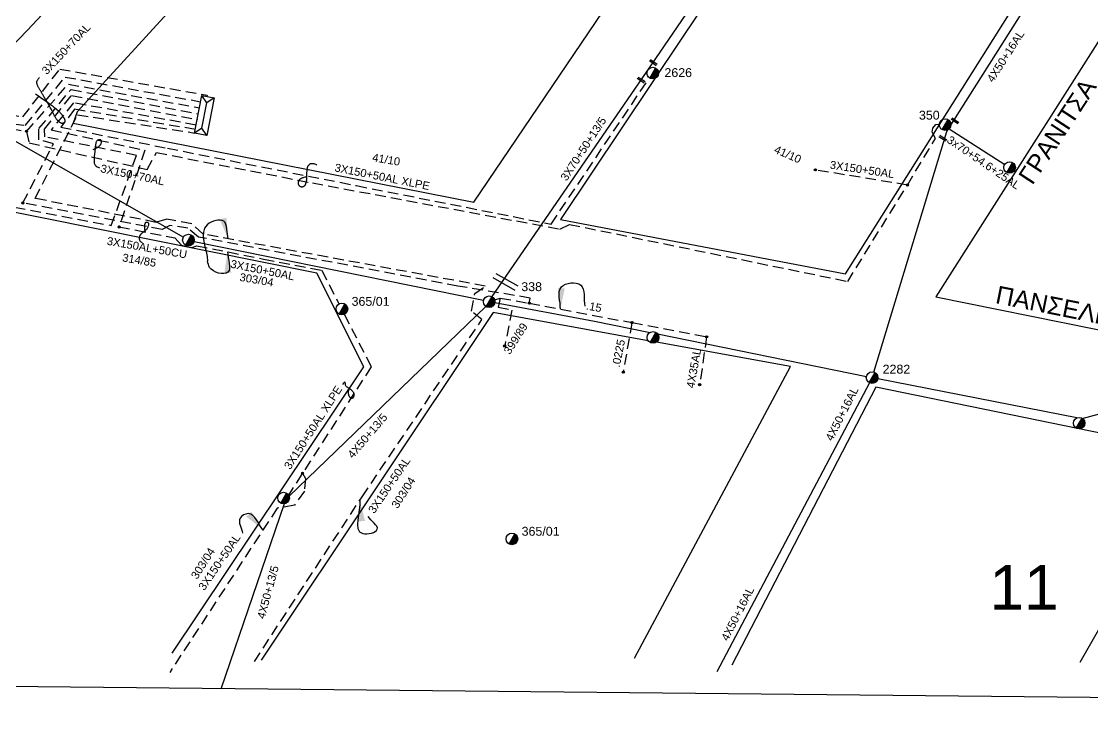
# Model space of a CAD drawing. Header units: millimetres. Extents: x 2893 to 4023, y 216 to 730.
# Drawn here: x 3637.7 to 3765.4, y 216 to 298.1 of the extents above; entities that cross this region are included whole.
import ezdxf

# ---------------------------------------------------------------- set-up
doc = ezdxf.new("R2010")
doc.units = ezdxf.units.MM
doc.linetypes.add('DASHED', pattern=[19.05, 12.7, -6.35])
for name, color, linetype in [('Άγνωστα', 7, 'Continuous'), ('Γυμνά εναέρια ΧΤ   4x35CU', 7, 'Continuous'), ('Γυμνά εναέρια ΧΤ (3Φ)   4x35AL', 7, 'Continuous'), ('Γυμνά εναέρια ΧΤ και ΦΟΠ (3Φ)   4x50+16AL', 7, 'Continuous'), ('Επιγραφές - Σχήματα', 7, 'Continuous'), ('Καλώδια ΧΤ   3x150+50AL', 7, 'DASHED'), ('Καλώδια ΧΤ   3x150+50AL XLPE', 7, 'DASHED'), ('Καλώδια ΧΤ   3x150+70 AL', 7, 'DASHED'), ('Καλώδια ΧΤ   3x150AL+50CU', 7, 'DASHED'), ('Μηχανική τομή', 7, 'Continuous'), ('Στύλος ΦΜ', 7, 'Continuous'), ('Στύλος ΦΜ @ 1', 7, 'Continuous'), ('Συνδέσεις', 7, 'Continuous'), ('Συνεστραμμένα ΧΤ   3x70+54.6+25 AL', 7, 'SYN_LINE'), ('Τομή', 7, 'Continuous'), ('Υποσταθμός πόλεως', 7, 'Continuous'), ('Υπόβαθρο ΔΕΗ', 7, 'Continuous'), ('Υπόγεια Καλώδια Δικτύου ΧΤ   .15', 7, 'DASHED'), ('Υπόγεια καλώδια Παροχών ΧΤ   .0225', 7, 'DASHED')]:
    doc.layers.add(name, color=color, linetype=linetype)
doc.styles.add('arial', font='ARIAL.TTF')
doc.styles.get("Standard").update_dxf_attribs({"font": 'ARIAL.TTF'})
doc.linetypes.add('SYN_LINE', pattern='A,0.5,-0.0001,["/\\/\\/\\/",Standard,S=0.1,R=0,X=0,Y=-0.05],-0.25', length=0.7501)
doc.dimstyles.new('ISO-25', dxfattribs={"dimtxt": 2.5, "dimasz": 2.5, "dimexe": 1.25, "dimexo": 0.625, "dimtad": 1, "dimtxsty": 'Standard', "dimcen": 2.5, "dimadec": 0, "dimazin": 0, "dimtfac": 1, "dimtmove": 0, "dimatfit": 3, "dimfxl": 1, "dimarcsym": 0})

# ---------------------------------------------------------------- blocks, each defined once
blk = doc.blocks.new('_ΣΥΝΔΕΣΗ')
at = {"layer": 'Συνδέσεις', "linetype": 'SYN_LINE', "ltscale": 40}
blk.add_hatch(color=256, dxfattribs=at).paths.add_polyline_path([(-116.75, 2339.64, 1), (-117.75, 2339.64, 1)])
at = {"layer": 'Συνδέσεις'}
blk.add_circle((-117.25, 2339.64), 0.5, dxfattribs=at)
blk = doc.blocks.new('ΥΠΑΡΧΩΝ ΤΣΙΜΕΝΤΕΝΙΟΣ ΣΤΥΛΟΣ')
at = {"layer": 'Στύλος ΦΜ'}
blk.add_hatch(color=7, dxfattribs=at).paths.add_polyline_path([(-1.29, -2.28, 0.574793), (2.62, 0, 0.268822), (1.3, 2.27)])
blk.add_line((-1.29, -2.28), (1.3, 2.27), dxfattribs=at)
blk.add_circle((0, 0), 2.62, dxfattribs=at)
at = {"layer": 'Στύλος ΦΜ', "flags": 4}
for tag, p in [('ΑΡΙΘΜΟΣ', (-4.68, 8.05)), ('ΤΥΠΟΣ', (-4.91, 3.03))]:
    blk.add_attdef(tag, p, '', height=4, dxfattribs=at)
blk = doc.blocks.new('ΥΠΟΣΤΑΘΜΟΣ ΠΟΛΕΩΣ')
at = {"layer": 'Υποσταθμός πόλεως', "linetype": 'Continuous', "ltscale": 40}
blk.add_lwpolyline([(-8.57, 2.82), (8.57, 2.82), (8.57, -2.82), (-8.57, -2.82)], close=True, dxfattribs=at)
for points in [[(-5.75, 0), (-8.57, 2.82)], [(5.75, 0), (8.57, 2.82)], [(-8.57, -2.82), (-5.75, 0)], [(-5.75, 0), (5.75, 0)], [(8.57, -2.82), (5.75, 0)]]:
    blk.add_lwpolyline(points, dxfattribs=at)
at = {"layer": 'Υποσταθμός πόλεως', "linetype": 'SYN_LINE', "ltscale": 40, "flags": 1}
for tag, p in [('ΜΕΤΑΣΧΗΜΑΤΙΣΜΟΣ', (10.6, 2.39)), ('ΙΣΧΥΣ', (10.58, -0.41)), ('ΑΡΙΘΜΟΣ', (10.7, -3.13))]:
    blk.add_attdef(tag, p, '', height=1.8, dxfattribs=at)
blk = doc.blocks.new('ΤΟΜΗ')
at = {"layer": 'Τομή', "ltscale": 40}
for p, q in [((-5.68, 0), (5.68, 0)), ((5.68, -2.33), (-5.68, -2.33))]:
    blk.add_line(p, q, dxfattribs=at)
blk = doc.blocks.new('ΜΗΧΑΝΙΚΗ ΤΟΜΗ')
at = {"layer": 'Μηχανική τομή', "ltscale": 40}
for p, q in [((-1.89, 0.78), (1.89, 0.78)), ((1.89, 0), (-1.89, 0))]:
    blk.add_line(p, q, dxfattribs=at)

msp = doc.modelspace()

# ---------------------------------------------------------------- linework, layer by layer
at = {"layer": 'Άγνωστα', "color": 27, "ltscale": 0.1}
msp.add_lwpolyline([(3693.84, 265.25), (3711.3, 290.63), (3725.74, 311.79)], dxfattribs=at)
at = {"layer": 'Άγνωστα', "color": 173, "ltscale": 0.1}
msp.add_lwpolyline([(3659.18, 289.38), (3659.86, 289.27), (3659.82, 289.1)], dxfattribs=at)
at = {"layer": 'Γυμνά εναέρια ΧΤ   4x35CU', "color": 1, "ltscale": 0.1}
for points in [[(3713.57, 260.8), (3738.47, 255.72)], [(3738.82, 254.97), (3720.63, 220.52)]]:
    msp.add_lwpolyline(points, dxfattribs=at)
at = {"layer": 'Γυμνά εναέρια ΧΤ και ΦΟΠ (3Φ)   4x50+16AL', "color": 151, "ltscale": 0.1}
msp.add_lwpolyline([(3630.17, 288.42), (3638.46, 297.01), (3651.84, 311.36), (3669.34, 330.05)], dxfattribs=at)
at = {"layer": 'Γυμνά εναέρια ΧΤ και ΦΟΠ (3Φ)   4x50+16AL', "color": 1, "ltscale": 0.1}
for points in [[(3739.35, 256.25), (3748.06, 284.93), (3758.21, 301.02)], [(3694.18, 264.56), (3706.04, 262.33), (3712.67, 260.98)]]:
    msp.add_lwpolyline(points, dxfattribs=at)
at = {"layer": 'Γυμνά εναέρια ΧΤ και ΦΟΠ (3Φ)   4x50+16AL', "color": 173, "ltscale": 0.1}
for points in [[(3630.44, 287.5), (3657.04, 272.33)], [(3693.09, 264.08), (3669.64, 241.44)], [(3669.05, 240.54), (3661.52, 218.45)]]:
    msp.add_lwpolyline(points, dxfattribs=at)
at = {"layer": 'Γυμνά εναέρια ΧΤ και ΦΟΠ (3Φ)   4x50+16AL', "color": 154, "ltscale": 0.1}
msp.add_lwpolyline([(3658.31, 271.82), (3692.83, 264.84)], dxfattribs=at)
at = {"layer": 'Επιγραφές - Σχήματα'}
msp.add_lwpolyline([(2902.66, 226.25), (3910.16, 216.01), (3910.16, 721.1), (2902.66, 721.1)], close=True, dxfattribs=at)
for points in [[(3639.41, 289.44), (3639.78, 289.17), (3640.13, 288.92), (3640.44, 288.69), (3640.73, 288.49), (3640.99, 288.3), (3641.22, 288.13), (3641.43, 287.98), (3641.61, 287.84), (3641.76, 287.72), (3641.9, 287.61), (3642.01, 287.51), (3642.11, 287.43), (3642.19, 287.35), (3642.26, 287.28), (3642.31, 287.22), (3642.37, 287.16), (3642.41, 287.11), (3642.46, 287.05), (3642.5, 287), (3642.54, 286.96), (3642.57, 286.91), (3642.6, 286.87), (3642.63, 286.82), (3642.66, 286.78), (3642.69, 286.74), (3642.72, 286.69), (3642.75, 286.65), (3642.77, 286.61), (3642.8, 286.56), (3642.82, 286.52), (3642.84, 286.48), (3642.86, 286.44), (3642.87, 286.39), (3642.89, 286.35), (3642.9, 286.31), (3642.91, 286.27), (3642.91, 286.23), (3642.91, 286.2), (3642.91, 286.16), (3642.91, 286.13), (3642.9, 286.09), (3642.89, 286.06), (3642.87, 286.03), (3642.85, 286.01), (3642.83, 285.98), (3642.81, 285.96), (3642.78, 285.94), (3642.75, 285.93), (3642.72, 285.92), (3642.69, 285.91), (3642.65, 285.9), (3642.61, 285.9), (3642.57, 285.9), (3642.53, 285.91), (3642.48, 285.93), (3642.43, 285.95), (3642.38, 285.97), (3642.33, 286), (3642.27, 286.04), (3642.22, 286.09), (3642.16, 286.13), (3642.1, 286.19), (3642.05, 286.24), (3641.99, 286.31), (3641.94, 286.37), (3641.88, 286.44), (3641.83, 286.51), (3641.79, 286.59), (3641.74, 286.66), (3641.7, 286.74), (3641.66, 286.81), (3641.62, 286.88), (3641.59, 286.96), (3641.56, 287.03), (3641.53, 287.1), (3641.49, 287.18), (3641.46, 287.26), (3641.41, 287.35), (3641.37, 287.45), (3641.31, 287.56), (3641.25, 287.68), (3641.17, 287.81), (3641.09, 287.95), (3641.01, 288.09), (3640.93, 288.24), (3640.84, 288.38), (3640.76, 288.52), (3640.68, 288.65), (3640.61, 288.77), (3640.54, 288.88), (3640.48, 288.98), (3640.42, 289.08), (3640.37, 289.18), (3640.32, 289.26), (3640.27, 289.35), (3640.22, 289.43), (3640.17, 289.52), (3640.12, 289.6), (3640.08, 289.68), (3640.03, 289.75), (3639.99, 289.83), (3639.94, 289.91), (3639.9, 289.98), (3639.86, 290.05), (3639.82, 290.12), (3639.78, 290.19), (3639.74, 290.26), (3639.71, 290.33), (3639.68, 290.39), (3639.65, 290.46), (3639.62, 290.53), (3639.6, 290.6), (3639.59, 290.67), (3639.58, 290.74), (3639.58, 290.82), (3639.59, 290.91), (3639.63, 291), (3639.69, 291.11), (3639.77, 291.23), (3639.89, 291.36)], [(3646.27, 282.77), (3646.45, 282.85), (3646.59, 282.93), (3646.71, 282.99), (3646.81, 283.04), (3646.89, 283.09), (3646.95, 283.14), (3647, 283.18), (3647.04, 283.21), (3647.08, 283.25), (3647.12, 283.29), (3647.15, 283.33), (3647.18, 283.37), (3647.21, 283.41), (3647.23, 283.46), (3647.25, 283.5), (3647.26, 283.55), (3647.28, 283.6), (3647.28, 283.65), (3647.29, 283.71), (3647.28, 283.76), (3647.28, 283.8), (3647.26, 283.85), (3647.24, 283.88), (3647.21, 283.91), (3647.17, 283.93), (3647.12, 283.95), (3647.07, 283.95), (3647.02, 283.95), (3646.96, 283.94), (3646.91, 283.93), (3646.86, 283.91), (3646.81, 283.88), (3646.76, 283.84), (3646.73, 283.8), (3646.69, 283.75), (3646.66, 283.7), (3646.64, 283.64), (3646.62, 283.58), (3646.6, 283.52), (3646.59, 283.46), (3646.57, 283.39), (3646.56, 283.32), (3646.55, 283.25), (3646.55, 283.18), (3646.54, 283.11), (3646.53, 283.04), (3646.53, 282.97), (3646.52, 282.9), (3646.52, 282.84), (3646.51, 282.78), (3646.5, 282.72), (3646.5, 282.66), (3646.49, 282.6), (3646.48, 282.54), (3646.47, 282.48), (3646.47, 282.42), (3646.46, 282.36), (3646.45, 282.3), (3646.44, 282.24), (3646.44, 282.17), (3646.43, 282.11), (3646.42, 282.04), (3646.41, 281.96), (3646.41, 281.88), (3646.4, 281.8), (3646.39, 281.71), (3646.39, 281.62), (3646.39, 281.53), (3646.39, 281.43), (3646.39, 281.34), (3646.41, 281.25), (3646.42, 281.16), (3646.44, 281.08), (3646.47, 281), (3646.52, 280.93), (3646.58, 280.86), (3646.65, 280.79), (3646.75, 280.73), (3646.88, 280.67), (3647.03, 280.61)], [(3671.77, 279.56), (3671.72, 279.54), (3671.66, 279.52), (3671.58, 279.5), (3671.5, 279.48), (3671.41, 279.45), (3671.32, 279.42), (3671.24, 279.39), (3671.16, 279.36), (3671.1, 279.33), (3671.04, 279.3), (3670.99, 279.27), (3670.95, 279.25), (3670.92, 279.22), (3670.89, 279.19), (3670.86, 279.16), (3670.84, 279.12), (3670.82, 279.08), (3670.8, 279.04), (3670.78, 279), (3670.76, 278.96), (3670.74, 278.92), (3670.73, 278.88), (3670.72, 278.83), (3670.72, 278.79), (3670.72, 278.76), (3670.72, 278.72), (3670.72, 278.69), (3670.73, 278.65), (3670.75, 278.62), (3670.76, 278.59), (3670.78, 278.57), (3670.8, 278.54), (3670.82, 278.51), (3670.84, 278.49), (3670.86, 278.47), (3670.89, 278.45), (3670.92, 278.43), (3670.94, 278.41), (3670.97, 278.39), (3671, 278.38), (3671.03, 278.37), (3671.06, 278.36), (3671.09, 278.35), (3671.13, 278.35), (3671.16, 278.35), (3671.19, 278.35), (3671.23, 278.35), (3671.26, 278.36), (3671.3, 278.37), (3671.33, 278.38), (3671.36, 278.39), (3671.4, 278.41), (3671.43, 278.43), (3671.46, 278.45), (3671.49, 278.47), (3671.51, 278.5), (3671.54, 278.52), (3671.56, 278.55), (3671.58, 278.58), (3671.59, 278.62), (3671.61, 278.65), (3671.62, 278.69), (3671.64, 278.72), (3671.65, 278.77), (3671.66, 278.81), (3671.68, 278.85), (3671.69, 278.9), (3671.7, 278.94), (3671.71, 278.99), (3671.72, 279.04), (3671.73, 279.09), (3671.74, 279.14), (3671.74, 279.19), (3671.75, 279.25), (3671.75, 279.3), (3671.76, 279.35), (3671.76, 279.41), (3671.76, 279.47), (3671.76, 279.52), (3671.77, 279.59), (3671.77, 279.65), (3671.77, 279.72), (3671.77, 279.79), (3671.77, 279.86), (3671.77, 279.93), (3671.77, 280), (3671.77, 280.08), (3671.78, 280.15), (3671.78, 280.22), (3671.79, 280.29), (3671.79, 280.36), (3671.8, 280.43), (3671.81, 280.49), (3671.82, 280.55), (3671.84, 280.61), (3671.85, 280.66), (3671.87, 280.71), (3671.88, 280.76), (3671.9, 280.8), (3671.92, 280.83), (3671.95, 280.87), (3671.97, 280.9), (3671.99, 280.93), (3672.02, 280.96), (3672.04, 280.99), (3672.07, 281.01), (3672.1, 281.04), (3672.13, 281.06), (3672.17, 281.08), (3672.21, 281.1), (3672.26, 281.11), (3672.32, 281.12), (3672.38, 281.13), (3672.45, 281.13), (3672.53, 281.12), (3672.61, 281.11), (3672.69, 281.08), (3672.78, 281.04), (3672.87, 280.98), (3672.96, 280.9)], [(3652.51, 272.93), (3652.48, 273.14), (3652.45, 273.31), (3652.44, 273.46), (3652.43, 273.58), (3652.43, 273.68), (3652.44, 273.77), (3652.45, 273.84), (3652.46, 273.89), (3652.48, 273.94), (3652.49, 273.98), (3652.51, 274.02), (3652.53, 274.05), (3652.54, 274.07), (3652.56, 274.09), (3652.58, 274.11), (3652.6, 274.12), (3652.62, 274.13), (3652.63, 274.14), (3652.65, 274.14), (3652.68, 274.14), (3652.7, 274.14), (3652.72, 274.13), (3652.74, 274.13), (3652.77, 274.12), (3652.79, 274.1), (3652.81, 274.09), (3652.84, 274.06), (3652.86, 274.04), (3652.87, 274.01), (3652.89, 273.97), (3652.89, 273.92), (3652.89, 273.87), (3652.89, 273.81), (3652.87, 273.74), (3652.85, 273.66), (3652.82, 273.59), (3652.79, 273.51), (3652.75, 273.44), (3652.71, 273.37), (3652.67, 273.3), (3652.62, 273.24), (3652.58, 273.19), (3652.53, 273.14), (3652.48, 273.1), (3652.43, 273.06), (3652.38, 273.03), (3652.33, 273), (3652.28, 272.96), (3652.23, 272.93), (3652.19, 272.9), (3652.15, 272.87), (3652.11, 272.84), (3652.08, 272.8), (3652.04, 272.77), (3652.01, 272.74), (3651.98, 272.7), (3651.95, 272.67), (3651.93, 272.63), (3651.9, 272.6), (3651.88, 272.56), (3651.86, 272.52), (3651.84, 272.48), (3651.82, 272.45), (3651.81, 272.41), (3651.8, 272.36), (3651.79, 272.32), (3651.79, 272.28), (3651.78, 272.23), (3651.78, 272.19), (3651.79, 272.14), (3651.79, 272.1), (3651.8, 272.05), (3651.81, 272), (3651.82, 271.96), (3651.85, 271.91), (3651.88, 271.86), (3651.91, 271.82), (3651.97, 271.78), (3652.03, 271.74), (3652.11, 271.71)], [(3676.86, 254.38), (3676.82, 254.32), (3676.79, 254.25), (3676.76, 254.19), (3676.74, 254.13), (3676.73, 254.07), (3676.71, 254.01), (3676.7, 253.95), (3676.7, 253.9), (3676.7, 253.85), (3676.69, 253.8), (3676.69, 253.75), (3676.7, 253.7), (3676.7, 253.66), (3676.71, 253.61), (3676.72, 253.57), (3676.73, 253.53), (3676.74, 253.49), (3676.76, 253.45), (3676.77, 253.41), (3676.79, 253.38), (3676.81, 253.35), (3676.83, 253.32), (3676.86, 253.29), (3676.88, 253.26), (3676.9, 253.24), (3676.92, 253.22), (3676.95, 253.21), (3676.97, 253.19), (3676.99, 253.18), (3677.02, 253.17), (3677.04, 253.16), (3677.07, 253.16), (3677.09, 253.15), (3677.12, 253.15), (3677.15, 253.15), (3677.18, 253.15), (3677.21, 253.16), (3677.23, 253.17), (3677.26, 253.18), (3677.28, 253.2), (3677.3, 253.23), (3677.32, 253.26), (3677.34, 253.3), (3677.36, 253.34), (3677.37, 253.38), (3677.38, 253.42), (3677.39, 253.46), (3677.4, 253.5), (3677.4, 253.53), (3677.4, 253.57), (3677.4, 253.6), (3677.39, 253.64), (3677.38, 253.68), (3677.36, 253.72), (3677.34, 253.76), (3677.31, 253.81), (3677.27, 253.87), (3677.22, 253.93), (3677.17, 254), (3677.11, 254.06), (3677.05, 254.13), (3676.98, 254.19), (3676.91, 254.24), (3676.84, 254.29), (3676.77, 254.34), (3676.7, 254.37), (3676.63, 254.41), (3676.56, 254.45), (3676.5, 254.49), (3676.45, 254.54), (3676.41, 254.6), (3676.38, 254.68), (3676.37, 254.77), (3676.35, 254.87), (3676.34, 254.96), (3676.32, 255.02), (3676.28, 255.05), (3676.22, 255.02), (3676.13, 254.93), (3676.01, 254.76)]]:
    msp.add_lwpolyline(points, dxfattribs=at)
at = {"layer": 'Καλώδια ΧΤ   3x150+50AL', "color": 62, "ltscale": 0.1}
msp.add_lwpolyline([(3665.51, 221.73), (3670.69, 229.7), (3678.34, 241.38), (3692.62, 262.52), (3691.39, 263.53), (3691.77, 265.6), (3693.02, 266.5), (3659.39, 272.69), (3658.03, 273.93), (3655.05, 274.46), (3653.79, 274.1), (3639.37, 276.95), (3644.42, 286.92), (3658.38, 284.75)], dxfattribs=at)
at = {"layer": 'Καλώδια ΧΤ   3x150+50AL', "color": 2, "ltscale": 0.1}
msp.add_lwpolyline([(3743.35, 278.55), (3732.37, 280.35)], dxfattribs=at)
at = {"layer": 'Καλώδια ΧΤ   3x150+50AL', "color": 173, "ltscale": 0.1}
for points in [[(3649.39, 273.56), (3656.02, 272.26), (3656.82, 271.38), (3658.05, 271.11), (3658.63, 271.32), (3666.6, 269.71), (3673.54, 268.38), (3675.59, 264.37)], [(3671.24, 244.18), (3671.61, 243.58), (3671.46, 242.06), (3670.29, 240.37), (3668.22, 240.03), (3655.41, 220.43)]]:
    msp.add_lwpolyline(points, dxfattribs=at)
at = {"layer": 'Καλώδια ΧΤ   3x150+50AL', "color": 1, "ltscale": 0.1}
for points in [[(3694.82, 265.07), (3694.57, 263.99), (3696.2, 263.65), (3695.34, 259.34)], [(3719.41, 260.45), (3718.58, 254.73)]]:
    msp.add_lwpolyline(points, dxfattribs=at)
at = {"layer": 'Καλώδια ΧΤ   3x150+50AL XLPE', "color": 27, "ltscale": 0.1}
msp.add_lwpolyline([(3658.47, 285.18), (3644.07, 287.58), (3642.42, 285.46), (3655.14, 282.94), (3677.68, 278.48), (3700.87, 273.89), (3712.6, 291.32)], dxfattribs=at)
at = {"layer": 'Καλώδια ΧΤ   3x150+50AL XLPE', "color": 2, "ltscale": 0.1}
msp.add_lwpolyline([(3638.33, 284.95), (3638.66, 283.58), (3652.72, 280.4), (3653.83, 282.42), (3672.42, 278.8), (3701.93, 273.3), (3703.06, 273.86), (3736.23, 267.06), (3743.35, 278.55), (3746.68, 284.11), (3746.28, 284.87), (3746.36, 285.33), (3746.75, 285.76), (3747.15, 285.79)], dxfattribs=at)
at = {"layer": 'Καλώδια ΧΤ   3x150+50AL XLPE', "color": 173, "ltscale": 0.1}
msp.add_lwpolyline([(3676.22, 263.14), (3679.43, 256.88), (3669.57, 241.59)], dxfattribs=at)
at = {"layer": 'Καλώδια ΧΤ   3x150+70 AL', "color": 30, "ltscale": 0.1}
msp.add_lwpolyline([(3629.21, 286.94), (3638.19, 285.66), (3642.96, 291.42), (3659.1, 288.48)], dxfattribs=at)
at = {"layer": 'Καλώδια ΧΤ   3x150+70 AL', "color": 151, "ltscale": 0.1}
msp.add_lwpolyline([(3630.52, 287.79), (3637.91, 286.68), (3642.31, 292.38), (3659.18, 289.38)], dxfattribs=at)
at = {"layer": 'Καλώδια ΧΤ   3x150+70 AL', "color": 2, "ltscale": 0.1}
for points in [[(3619.96, 290.3), (3619.59, 288.28), (3638.33, 284.95)], [(3638.33, 284.95), (3643.33, 290.58), (3658.96, 287.76)]]:
    msp.add_lwpolyline(points, dxfattribs=at)
at = {"layer": 'Καλώδια ΧΤ   3x150+70 AL', "color": 1, "ltscale": 0.1}
msp.add_lwpolyline([(3637.9, 276.41), (3641.56, 283.47), (3639.82, 283.95), (3639.82, 285.28), (3643.65, 289.95), (3658.82, 287.03)], dxfattribs=at)
at = {"layer": 'Καλώδια ΧΤ   3x150+70 AL', "color": 6, "ltscale": 0.1}
msp.add_lwpolyline([(3614.25, 269.29), (3621.95, 278.71), (3648.45, 273.73), (3651.45, 282.08), (3640.52, 284.3), (3640.5, 285.2), (3643.71, 289.21), (3658.69, 286.34)], dxfattribs=at)
at = {"layer": 'Καλώδια ΧΤ   3x150+70 AL', "color": 173, "ltscale": 0.1}
msp.add_lwpolyline([(3658.56, 285.7), (3643.96, 288.35), (3641.29, 285.13), (3652.45, 282.7), (3649.39, 273.56)], dxfattribs=at)
at = {"layer": 'Καλώδια ΧΤ   3x150+70 AL', "color": 5, "linetype": 'Continuous', "ltscale": 0.1}
for points in [[(3763.53, 250.79), (3739.83, 255.45)], [(3784.26, 256.09), (3764.12, 250.68)]]:
    msp.add_lwpolyline(points, dxfattribs=at)
at = {"layer": 'Καλώδια ΧΤ   3x150AL+50CU', "color": 1, "ltscale": 0.1}
msp.add_lwpolyline([(3698.27, 264.45), (3698.37, 265.08), (3689.75, 266.51), (3658.83, 272.34), (3657.59, 273.4), (3655.42, 273.74), (3654.5, 273.24), (3637.9, 276.41)], dxfattribs=at)
at = {"layer": 'Συνεστραμμένα ΧΤ   3x70+54.6+25 AL', "color": 2, "ltscale": 10}
msp.add_lwpolyline([(3748.32, 285.24), (3754.95, 281.01)], dxfattribs=at)
at = {"layer": 'Υπόβαθρο ΔΕΗ', "ltscale": 0.1}
for points in [[(3765.78, 369.4), (3716.53, 296.17), (3702, 274.44), (3735.96, 267.97), (3756.53, 300.68), (3794.93, 361.47)], [(3797.47, 344.74), (3772.69, 306.03), (3746.72, 265.24), (3784.48, 257.59), (3801.18, 287.03), (3834.79, 346.3)], [(3696.94, 344.74), (3644.39, 287.27), (3643.9, 285.93), (3691.66, 276.51), (3737.82, 344.74)], [(3655.7, 222.74), (3678.54, 256.86), (3672.96, 268.06), (3633.61, 275.96), (3588.86, 222.66)], [(3712.44, 259.99), (3693.97, 263.36), (3666.3, 221.89)], [(3710.81, 222.15), (3729.42, 256.9), (3713.42, 259.81)], [(3763.95, 221.65), (3778.17, 246.55), (3739.6, 254.46), (3722.41, 221.31)]]:
    msp.add_lwpolyline(points, dxfattribs=at)
at = {"layer": 'Υπόγεια Καλώδια Δικτύου ΧΤ   .15', "color": 1, "ltscale": 0.1}
msp.add_lwpolyline([(3694.15, 264.86), (3694.82, 265.07), (3698.27, 264.45), (3710.52, 262.15), (3719.41, 260.45)], dxfattribs=at)
at = {"layer": 'Υπόγεια καλώδια Παροχών ΧΤ   .0225', "color": 1, "ltscale": 0.1}
msp.add_lwpolyline([(3710.51, 262.14), (3709.47, 256.23)], dxfattribs=at)

# ---------------------------------------------------------------- block references
at = {"layer": 'Μηχανική τομή'}
for p, xscale, yscale, zscale, rotation in [((3713.12, 293.23), 0.2649871955224364, 0.2649871955224364, 0.2649871955224364, 144.7916289152004), ((3711.66, 291.15), 0.2649871955224197, 0.2649871955224197, 0.2649871955224197, 146.5016469820033), ((3749.08, 286.29), 0.2649871955224364, 0.2649871955224364, 0.2649871955224364, 144.7916289152004), ((3747.62, 284.21), 0.2649871955224197, 0.2649871955224197, 0.2649871955224197, 146.5016469820033)]:
    msp.add_blockref('ΜΗΧΑΝΙΚΗ ΤΟΜΗ', p, dxfattribs=dict(at, xscale=xscale, yscale=yscale, zscale=zscale, rotation=rotation))
at = {"layer": 'Στύλος ΦΜ @ 1', "ltscale": 40}
ref = msp.add_blockref('ΥΠΑΡΧΩΝ ΤΣΙΜΕΝΤΕΝΙΟΣ ΣΤΥΛΟΣ', (3712.99, 291.89), dxfattribs=dict(at, xscale=0.2649871955223772, yscale=0.2649871955223772, zscale=0.2649871955223772))
ref.add_attrib('ΤΥΠΟΣ', '2626', (3714.38, 291.42), dxfattribs={"layer": 'Στύλος ΦΜ', "height": 1.06, "flags": 4})
ref = msp.add_blockref('ΥΠΑΡΧΩΝ ΤΣΙΜΕΝΤΕΝΙΟΣ ΣΤΥΛΟΣ', (3747.84, 285.75), dxfattribs=dict(at, xscale=0.2649871955223772, yscale=0.2649871955223772, zscale=0.2649871955223772))
ref.add_attrib('ΤΥΠΟΣ', '350', (3744.72, 286.35), dxfattribs={"layer": 'Στύλος ΦΜ', "height": 1.06, "flags": 4})
at = {"layer": 'Στύλος ΦΜ @ 1', "ltscale": 40, "xscale": 0.2649871955223772, "yscale": 0.2649871955223772, "zscale": 0.2649871955223772}
for p in [(3755.53, 280.64), (3657.64, 271.99), (3713.02, 260.38), (3763.82, 250.16), (3668.98, 241.23)]:
    msp.add_blockref('ΥΠΑΡΧΩΝ ΤΣΙΜΕΝΤΕΝΙΟΣ ΣΤΥΛΟΣ', p, dxfattribs=at)
at = {"layer": 'Στύλος ΦΜ @ 1', "ltscale": 40}
ref = msp.add_blockref('ΥΠΑΡΧΩΝ ΤΣΙΜΕΝΤΕΝΙΟΣ ΣΤΥΛΟΣ', (3693.49, 264.64), dxfattribs=dict(at, xscale=0.2649871955223772, yscale=0.2649871955223772, zscale=0.2649871955223772))
ref.add_attrib('ΤΥΠΟΣ', '338', (3697.32, 265.9), dxfattribs={"layer": 'Στύλος ΦΜ', "height": 1.06, "flags": 4})
ref = msp.add_blockref('ΥΠΑΡΧΩΝ ΤΣΙΜΕΝΤΕΝΙΟΣ ΣΤΥΛΟΣ', (3675.94, 263.77), dxfattribs=dict(at, xscale=0.2649871955223772, yscale=0.2649871955223772, zscale=0.2649871955223772))
ref.add_attrib('ΤΥΠΟΣ', '365/01', (3677.09, 264.15), dxfattribs={"layer": 'Στύλος ΦΜ', "height": 1.06, "flags": 4})
ref = msp.add_blockref('ΥΠΑΡΧΩΝ ΤΣΙΜΕΝΤΕΝΙΟΣ ΣΤΥΛΟΣ', (3739.14, 255.59), dxfattribs=dict(at, xscale=0.2649871955223772, yscale=0.2649871955223772, zscale=0.2649871955223772))
ref.add_attrib('ΤΥΠΟΣ', '2282', (3740.39, 256.07), dxfattribs={"layer": 'Στύλος ΦΜ', "height": 1.06, "flags": 4})
ref = msp.add_blockref('ΥΠΑΡΧΩΝ ΤΣΙΜΕΝΤΕΝΙΟΣ ΣΤΥΛΟΣ', (3696.2, 236.36), dxfattribs=dict(at, xscale=0.2649871955223772, yscale=0.2649871955223772, zscale=0.2649871955223772))
ref.add_attrib('ΤΥΠΟΣ', '365/01', (3697.36, 236.74), dxfattribs={"layer": 'Στύλος ΦΜ', "height": 1.06, "flags": 4})
at = {"layer": 'Συνδέσεις', "xscale": 0.2649871955223772, "yscale": 0.2649871955223772, "zscale": 0.2649871955223772}
for p in [(3669.41, -335.01), (3763.44, -339.61), (3774.43, -341.41), (3668.97, -343.57), (3680.46, -346.42), (3729.35, -355.51), (3741.59, -357.82), (3750.48, -359.52), (3726.41, -360.62), (3740.54, -363.74), (3749.65, -365.23), (3702.31, -375.78)]:
    msp.add_blockref('_ΣΥΝΔΕΣΗ', p, dxfattribs=at)
at = {"layer": 'Τομή', "xscale": 0.2649871955224004, "yscale": 0.2649871955224004, "zscale": 0.2649871955224004, "rotation": 330.2134628182525}
msp.add_blockref('ΤΟΜΗ', (3695.6, 267.26), dxfattribs=at)
at = {"layer": 'Υποσταθμός πόλεως', "xscale": 0.264987195522372, "yscale": 0.264987195522372, "zscale": 0.264987195522372, "rotation": 79.20381479409004}
msp.add_blockref('ΥΠΟΣΤΑΘΜΟΣ ΠΟΛΕΩΣ', (3659.54, 286.84), dxfattribs=at)

# ---------------------------------------------------------------- texts
at = {"layer": 'Άγνωστα'}
msp.add_text('3X70+50+13/5', height=0.954, rotation=56.7729, dxfattribs=at).set_placement((3702.72, 278.95))
at = {"layer": 'Γυμνά εναέρια ΧΤ (3Φ)   4x35AL', "insert": (3716.99, 254.45), "char_height": 0.954, "width": 89.2327, "attachment_point": 1, "rotation": 79.8764, "style": 'arial'}
msp.add_mtext('4X35AL', dxfattribs=at)
at = {"layer": 'Γυμνά εναέρια ΧΤ και ΦΟΠ (3Φ)   4x50+16AL'}
for rotation, p in [(49.5565, (3677.24, 245.88)), (74.733, (3666.72, 226.76))]:
    msp.add_text('4X50+13/5', height=0.954, rotation=rotation, dxfattribs=at).set_placement(p)
at = {"layer": 'Γυμνά εναέρια ΧΤ και ΦΟΠ (3Φ)   4x50+16AL', "insert": (3752.75, 291.22), "char_height": 0.954, "width": 89.2327, "attachment_point": 1, "rotation": 57.2359, "style": 'arial'}
msp.add_mtext('4X50+16AL', dxfattribs=at)
at = {"layer": 'Επιγραφές - Σχήματα'}
for s, rotation, p in [('41/10', 350.3057, (3679.5, 281.4)), ('41/10', 336.4738, (3727.37, 282.44)), ('314/85', 350.3057, (3649.7, 269.46)), ('303/04', 350.3057, (3663.68, 267.13)), ('399/89', 57.5858, (3695.96, 258.27)), ('303/04', 57.5858, (3682.58, 239.9)), ('303/04', 57.5858, (3658.68, 231.47))]:
    msp.add_text(s, height=0.954, rotation=rotation, dxfattribs=at).set_placement(p)
at = {"layer": 'Επιγραφές - Σχήματα', "char_height": 2.12, "width": 45.1012, "attachment_point": 1, "style": 'arial'}
for s, insert, rotation in [('ΓΡΑΝΙΤΣΑ', (3756.46, 279.61), 56.8041), ('ΠΑΝΣΕΛΗΝΟΥ', (3754.15, 266.57), 348.6984)]:
    msp.add_mtext(s, dxfattribs=dict(at, insert=insert, rotation=rotation))
at = {"layer": 'Επιγραφές - Σχήματα', "insert": (3753.13, 233.24), "char_height": 5.3, "width": 1.3109, "attachment_point": 1}
msp.add_mtext('11', dxfattribs=at)
at = {"layer": 'Καλώδια ΧΤ   3x150+50AL', "char_height": 0.954, "width": 89.2327, "attachment_point": 1, "style": 'arial'}
for insert, rotation in [((3734.2, 281.46), 351.4306), ((3662.78, 269.65), 348.5607), ((3679, 239.84), 55.651), ((3658.75, 230.67), 55.651)]:
    msp.add_mtext('3X150+50AL', dxfattribs=dict(at, insert=insert, rotation=rotation))
at = {"layer": 'Καλώδια ΧΤ   3x150+50AL XLPE', "char_height": 0.954, "width": 89.2327, "attachment_point": 1, "style": 'arial'}
for s, insert, rotation in [('3X150+50AL XLPE', (3675.19, 281.13), 348.7024), ('3X150+50AL XLPE', (3668.97, 245.06), 57.1423), ('4X50+16AL', (3733.53, 248.37), 63.0555), ('4X50+16AL', (3721.09, 224.54), 63.0555)]:
    msp.add_mtext(s, dxfattribs=dict(at, insert=insert, rotation=rotation))
at = {"layer": 'Καλώδια ΧΤ   3x150+70 AL', "char_height": 0.954, "width": 89.2327, "attachment_point": 1, "style": 'arial'}
for insert, rotation in [((3640.06, 292.29), 46.7037), ((3647.29, 281.03), 348.123)]:
    msp.add_mtext('3X150+70AL', dxfattribs=dict(at, insert=insert, rotation=rotation))
at = {"layer": 'Καλώδια ΧΤ   3x150AL+50CU', "insert": (3648.03, 272.38), "char_height": 0.954, "width": 89.2327, "attachment_point": 1, "rotation": 350.145, "style": 'arial'}
msp.add_mtext('3X150AL+50CU', dxfattribs=at)
at = {"layer": 'Συνεστραμμένα ΧΤ   3x70+54.6+25 AL', "insert": (3748.5, 284.49), "char_height": 0.954, "width": 89.2327, "attachment_point": 1, "rotation": 325.7025, "style": 'arial'}
msp.add_mtext('3x70+54.6+25AL', dxfattribs=at)
at = {"layer": 'Υπόγεια Καλώδια Δικτύου ΧΤ   .15', "insert": (3705.16, 264.66), "char_height": 0.954, "width": 89.2327, "attachment_point": 1, "rotation": 349.7402, "style": 'arial'}
msp.add_mtext('.15', dxfattribs=at)
at = {"layer": 'Υπόγεια καλώδια Παροχών ΧΤ   .0225'}
msp.add_text('.0225', height=0.954, rotation=78.4428, dxfattribs=at).set_placement((3709.04, 256.76))

# ---------------------------------------------------------------- leaders
at = {"layer": 'Επιγραφές - Σχήματα', "path_type": 1}
for points in [[(3662.38, 272.13), (3661.85, 274.24), (3659.89, 273.82), (3659.92, 269.47)], [(3662.3, 270.58), (3662.34, 268.16), (3660.17, 268.73), (3659.92, 269.47)], [(3701.98, 263.75), (3702.1, 266.41), (3704.4, 266.61), (3704.88, 264.11)], [(3678.07, 240.96), (3678.42, 237.01), (3680.16, 237.52), (3679.05, 239.02)], [(3666.53, 237.45), (3664.77, 239.37), (3663.8, 238.84), (3664.1, 237.05)]]:
    msp.add_leader(points, dimstyle='ISO-25', override={"dimgap": 0.625, "dimtad": 0}, dxfattribs=at)

doc.saveas('drawing.dxf')
